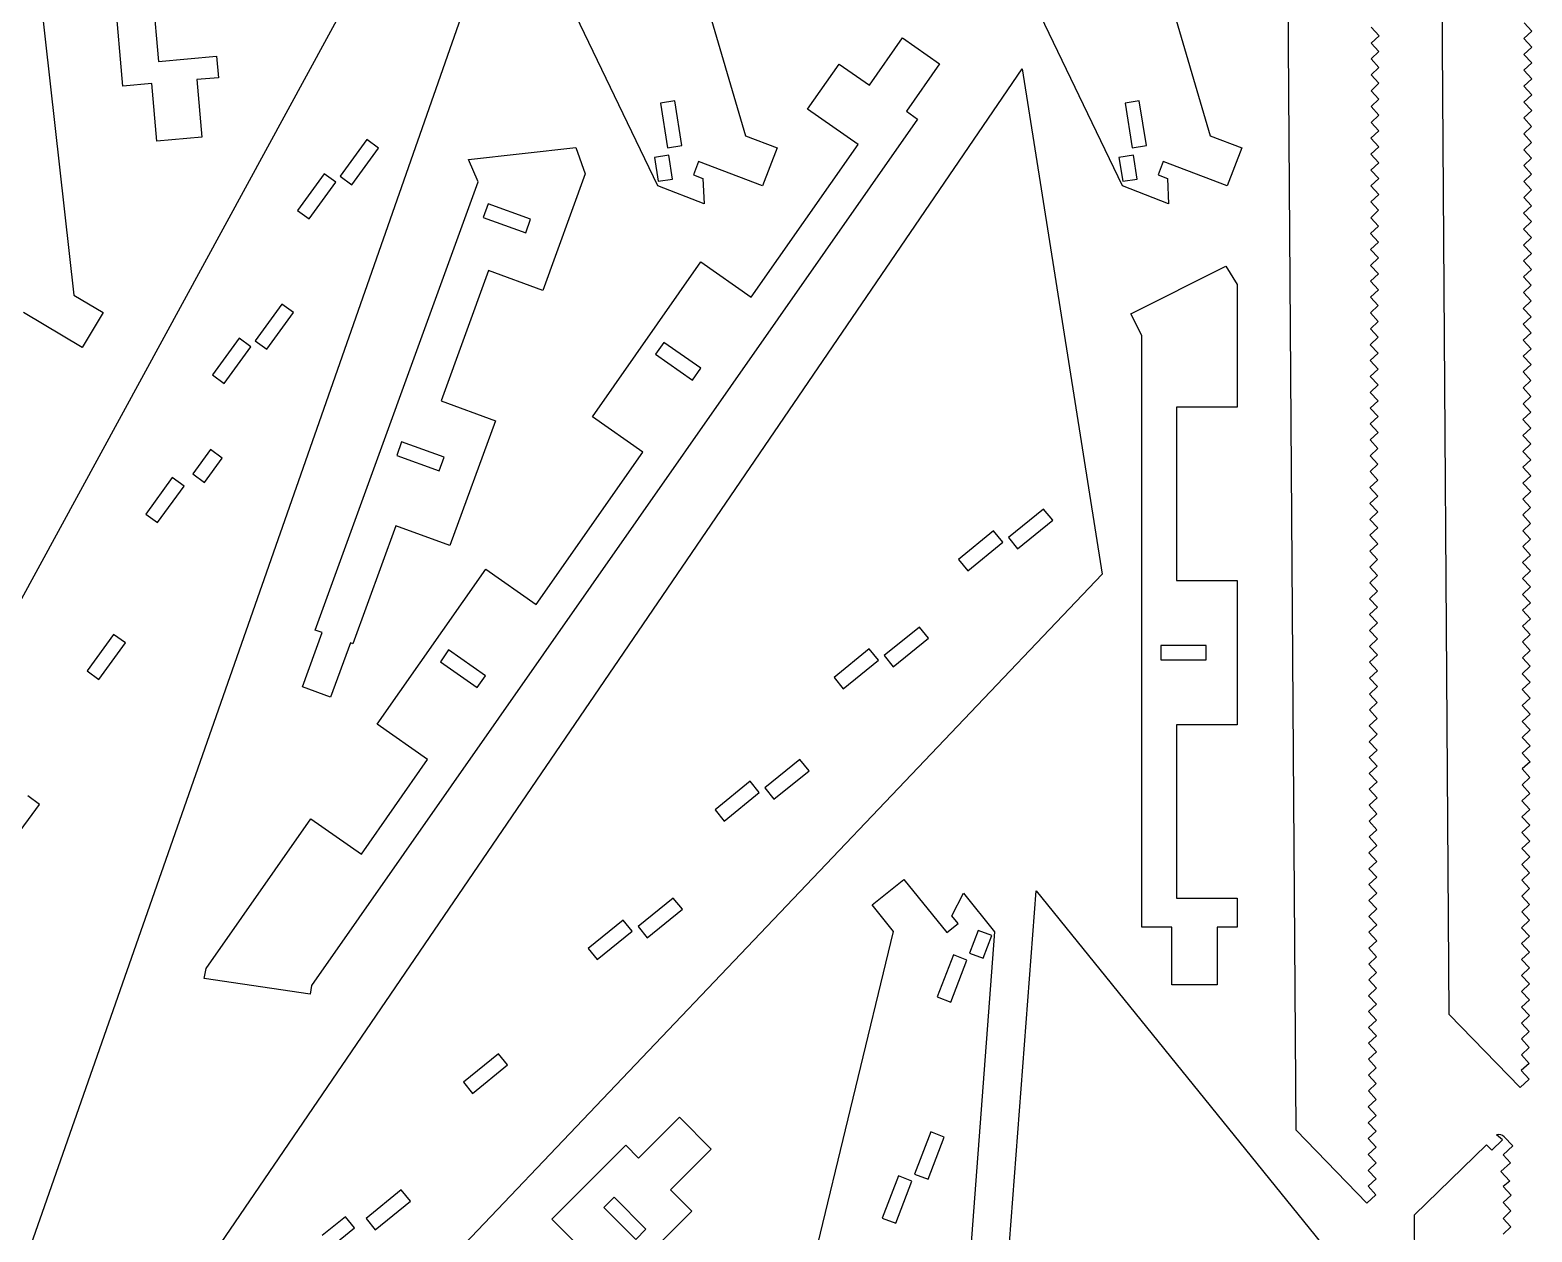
# Model space of a CAD drawing. Extents: x 12 to 2357, y -4 to 494.
# Drawn here: x 695.4 to 851.5, y 206.2 to 331 of the extents above; entities that cross this region are included whole.
import ezdxf

# ---------------------------------------------------------------- set-up
doc = ezdxf.new("R2010")
doc.units = 0
doc.layers.get('0').update_dxf_attribs({"linetype": 'CONTINUOUS'})

msp = doc.modelspace()

# ---------------------------------------------------------------- linework, layer by layer
for p, q in [((760.65, 314.82), (674.69, 493.67)), ((808.92, 314.82), (722.96, 493.67)), ((724.28, 474.63), (769.77, 320.03)), ((772.55, 474.63), (818.03, 320.03)), ((682.06, 463.63), (700.01, 303.48)), ((705.1, 325.2), (697.68, 409.99)), ((842.87, 228.79), (841.66, 404.69)), ((826.96, 216.79), (825.75, 392.69)), ((654.91, 199.25), (732.06, 340.74)), ((707.68, 340.3), (708.78, 327.75)), ((742.19, 337.98), (676.51, 150.73)), ((834.77, 331.31), (835.59, 330.42)), ((851.47, 330.9), (850.64, 330.12)), ((850.65, 331.77), (851.47, 330.9)), ((782.64, 325.28), (786.08, 330.2)), ((786.08, 330.2), (789.92, 327.51)), ((835.59, 330.42), (834.77, 329.65)), ((834.77, 329.65), (835.58, 328.78)), ((850.64, 330.12), (851.47, 329.24)), ((851.47, 329.24), (850.64, 328.48)), ((708.78, 327.75), (714.81, 328.29)), ((714.81, 328.29), (715.01, 326.05)), ((835.58, 328.78), (834.75, 328.01)), ((834.75, 328.01), (835.58, 327.12)), ((850.64, 328.48), (851.46, 327.6)), ((686.61, 163.12), (798.51, 326.99)), ((776.21, 322.79), (779.5, 327.48)), ((779.5, 327.48), (782.64, 325.28)), ((789.92, 327.51), (786.48, 322.59)), ((798.51, 326.99), (806.82, 274.52)), ((835.58, 327.12), (834.76, 326.36)), ((834.76, 326.36), (835.58, 325.48)), ((851.46, 327.6), (850.64, 326.83)), ((850.64, 326.83), (851.46, 325.94)), ((708.09, 325.45), (705.1, 325.2)), ((708.61, 319.48), (708.09, 325.45)), ((715.01, 326.05), (712.76, 325.86)), ((712.76, 325.86), (713.28, 319.88)), ((835.58, 325.48), (834.75, 324.71)), ((834.75, 324.71), (835.57, 323.83)), ((851.46, 325.94), (850.64, 325.18)), ((850.64, 325.18), (851.45, 324.3)), ((762.42, 323.66), (760.94, 323.42)), ((760.94, 323.42), (761.67, 318.79)), ((763.15, 319.03), (762.42, 323.66)), ((810.68, 323.66), (809.2, 323.42)), ((809.2, 323.42), (809.93, 318.79)), ((811.42, 319.03), (810.68, 323.66)), ((835.57, 323.83), (834.75, 323.06)), ((834.75, 323.06), (835.57, 322.18)), ((851.45, 324.3), (850.63, 323.53)), ((850.63, 323.53), (851.45, 322.65)), ((787.65, 321.77), (724.67, 231.81)), ((781.46, 319.12), (776.21, 322.79)), ((786.48, 322.59), (787.65, 321.77)), ((835.57, 322.18), (834.75, 321.42)), ((851.45, 322.65), (850.63, 321.88)), ((850.63, 321.88), (851.44, 321)), ((713.28, 319.88), (708.61, 319.48)), ((769.77, 320.03), (773.06, 318.77)), ((818.03, 320.03), (821.32, 318.77)), ((835.56, 320.54), (834.74, 319.77)), ((834.75, 321.42), (835.56, 320.54)), ((851.44, 321), (850.62, 320.23)), ((850.62, 320.23), (851.44, 319.35)), ((730.42, 319.63), (727.67, 315.83)), ((728.88, 314.95), (731.64, 318.74)), ((731.64, 318.74), (730.42, 319.63)), ((741.01, 317.56), (752.15, 318.81)), ((752.15, 318.81), (753.11, 316.07)), ((761.67, 318.79), (763.15, 319.03)), ((770.37, 303.29), (781.46, 319.12)), ((773.06, 318.77), (771.54, 314.82)), ((809.93, 318.79), (811.42, 319.03)), ((821.32, 318.77), (819.8, 314.82)), ((835.56, 318.9), (834.73, 318.12)), ((834.74, 319.77), (835.56, 318.9)), ((851.44, 319.35), (850.62, 318.58)), ((850.62, 318.58), (851.44, 317.71)), ((741.99, 315.25), (741.01, 317.56)), ((761.79, 318.02), (760.31, 317.79)), ((760.31, 317.79), (760.7, 315.31)), ((762.18, 315.54), (761.79, 318.02)), ((764.9, 317.37), (764.37, 315.97)), ((771.54, 314.82), (764.9, 317.37)), ((810.06, 318.02), (808.57, 317.79)), ((808.57, 317.79), (808.97, 315.31)), ((810.45, 315.54), (810.06, 318.02)), ((813.17, 317.37), (812.63, 315.97)), ((819.8, 314.82), (813.17, 317.37)), ((834.73, 318.12), (835.55, 317.24)), ((835.55, 317.24), (834.73, 316.47)), ((851.44, 317.71), (850.61, 316.93)), ((850.61, 316.93), (851.43, 316.05)), ((726, 316.08), (723.24, 312.29)), ((724.45, 311.41), (727.21, 315.2)), ((725.06, 268.72), (741.99, 315.25)), ((727.21, 315.2), (726, 316.08)), ((727.67, 315.83), (728.88, 314.95)), ((753.11, 316.07), (748.71, 303.97)), ((760.7, 315.31), (762.18, 315.54)), ((764.37, 315.97), (765.34, 315.59)), ((765.34, 315.59), (765.46, 312.98)), ((808.97, 315.31), (810.45, 315.54)), ((812.63, 315.97), (813.61, 315.59)), ((813.61, 315.59), (813.73, 312.98)), ((834.73, 316.47), (835.55, 315.6)), ((835.55, 315.6), (834.73, 314.83)), ((851.43, 316.05), (850.61, 315.29)), ((850.61, 315.29), (851.43, 314.41)), ((765.46, 312.98), (760.65, 314.82)), ((813.73, 312.98), (808.92, 314.82)), ((835.55, 313.94), (834.72, 313.18)), ((834.73, 314.83), (835.55, 313.94)), ((851.43, 314.41), (850.61, 313.64)), ((850.61, 313.64), (851.42, 312.75)), ((723.24, 312.29), (724.45, 311.41)), ((743.05, 312.97), (742.53, 311.56)), ((747.45, 311.36), (743.05, 312.97)), ((834.72, 313.18), (835.54, 312.3)), ((835.54, 312.3), (834.72, 311.53)), ((851.42, 312.75), (850.6, 311.99)), ((742.53, 311.56), (746.94, 309.95)), ((746.94, 309.95), (747.45, 311.36)), ((835.54, 310.65), (834.71, 309.88)), ((834.72, 311.53), (835.54, 310.65)), ((851.41, 311.12), (850.59, 310.35)), ((850.6, 311.99), (851.41, 311.12)), ((834.71, 309.88), (835.53, 309)), ((835.53, 309), (834.71, 308.23)), ((850.59, 310.35), (851.41, 309.46)), ((851.41, 309.46), (850.59, 308.69)), ((834.71, 308.23), (835.53, 307.35)), ((850.59, 308.69), (851.41, 307.81)), ((851.41, 307.81), (850.59, 307.05)), ((743.07, 306.03), (738.15, 292.5)), ((748.71, 303.97), (743.07, 306.03)), ((753.86, 290.86), (765.13, 306.96)), ((765.13, 306.96), (770.37, 303.29)), ((809.81, 301.53), (819.67, 306.5)), ((819.67, 306.5), (820.84, 304.59)), ((835.53, 307.35), (834.71, 306.58)), ((834.71, 306.58), (835.52, 305.71)), ((851.41, 306.16), (850.58, 305.39)), ((850.59, 307.05), (851.41, 306.16)), ((820.84, 304.59), (820.84, 291.84)), ((835.52, 305.71), (834.7, 304.93)), ((834.7, 304.93), (835.52, 304.05)), ((850.58, 305.39), (851.4, 304.52)), ((851.4, 304.52), (850.58, 303.75)), ((700.01, 303.48), (703.03, 301.67)), ((835.52, 304.05), (834.7, 303.28)), ((834.7, 303.28), (835.51, 302.41)), ((851.39, 302.88), (850.57, 302.11)), ((850.58, 303.75), (851.39, 302.88)), ((700.85, 298.04), (694.76, 301.7)), ((703.03, 301.67), (700.85, 298.04)), ((721.59, 302.55), (718.83, 298.76)), ((720.05, 297.88), (722.8, 301.67)), ((722.8, 301.67), (721.59, 302.55)), ((810.95, 299.28), (809.81, 301.53)), ((835.51, 302.41), (834.69, 301.64)), ((834.69, 301.64), (835.51, 300.75)), ((851.39, 301.23), (850.56, 300.46)), ((850.57, 302.11), (851.39, 301.23)), ((835.51, 300.75), (834.69, 299.99)), ((834.69, 299.99), (835.5, 299.12)), ((850.56, 300.46), (851.39, 299.57)), ((851.39, 299.57), (850.57, 298.81)), ((717.16, 299.01), (714.41, 295.22)), ((715.62, 294.33), (718.38, 298.13)), ((718.38, 298.13), (717.16, 299.01)), ((718.83, 298.76), (720.05, 297.88)), ((761.28, 298.58), (760.42, 297.35)), ((765.12, 295.89), (761.28, 298.58)), ((810.95, 237.88), (810.95, 299.28)), ((835.5, 299.12), (834.67, 298.34)), ((834.67, 298.34), (835.5, 297.46)), ((850.57, 298.81), (851.38, 297.93)), ((760.42, 297.35), (764.26, 294.66)), ((835.5, 297.46), (834.68, 296.69)), ((834.68, 296.69), (835.5, 295.81)), ((851.38, 297.93), (850.56, 297.16)), ((850.56, 297.16), (851.38, 296.28)), ((714.41, 295.22), (715.62, 294.33)), ((764.26, 294.66), (765.12, 295.89)), ((835.5, 295.81), (834.67, 295.05)), ((834.67, 295.05), (835.49, 294.16)), ((851.38, 296.28), (850.56, 295.51)), ((850.56, 295.51), (851.37, 294.63)), ((835.49, 294.16), (834.67, 293.39)), ((834.67, 293.39), (835.49, 292.52)), ((851.37, 294.63), (850.55, 293.87)), ((850.55, 293.87), (851.37, 292.98)), ((738.15, 292.5), (743.79, 290.45)), ((814.55, 291.84), (814.55, 273.86)), ((820.84, 291.84), (814.55, 291.84)), ((835.49, 292.52), (834.67, 291.75)), ((851.37, 292.98), (850.55, 292.21)), ((850.55, 292.21), (851.37, 291.34)), ((743.79, 290.45), (739.07, 277.5)), ((759.1, 287.19), (753.86, 290.86)), ((835.48, 290.88), (834.66, 290.11)), ((834.67, 291.75), (835.48, 290.88)), ((851.37, 291.34), (850.54, 290.56)), ((850.54, 290.56), (851.36, 289.68)), ((835.48, 289.23), (834.65, 288.46)), ((834.66, 290.11), (835.48, 289.23)), ((851.36, 289.68), (850.54, 288.92)), ((850.54, 288.92), (851.36, 288.04)), ((714.19, 287.45), (712.36, 284.92)), ((715.41, 286.57), (714.19, 287.45)), ((734.05, 288.26), (733.54, 286.85)), ((738.46, 286.65), (734.05, 288.26)), ((748.02, 271.37), (759.1, 287.19)), ((834.65, 288.46), (835.47, 287.57)), ((835.47, 287.57), (834.65, 286.81)), ((851.36, 288.04), (850.53, 287.26)), ((850.53, 287.26), (851.35, 286.38)), ((713.57, 284.04), (715.41, 286.57)), ((733.54, 286.85), (737.94, 285.24)), ((737.94, 285.24), (738.46, 286.65)), ((834.65, 286.81), (835.47, 285.93)), ((835.47, 285.93), (834.65, 285.16)), ((851.35, 286.38), (850.53, 285.62)), ((850.53, 285.62), (851.35, 284.74)), ((710.22, 284.54), (707.47, 280.75)), ((711.44, 283.66), (710.22, 284.54)), ((712.36, 284.92), (713.57, 284.04)), ((835.47, 284.28), (834.64, 283.51)), ((834.65, 285.16), (835.47, 284.28)), ((851.35, 284.74), (850.53, 283.97)), ((850.53, 283.97), (851.34, 283.09)), ((708.68, 279.87), (711.44, 283.66)), ((834.64, 283.51), (835.46, 282.63)), ((835.46, 282.63), (834.64, 281.87)), ((851.34, 283.09), (850.52, 282.32)), ((800.74, 281.27), (797.1, 278.32)), ((801.68, 280.11), (800.74, 281.27)), ((835.46, 280.98), (834.63, 280.21)), ((834.64, 281.87), (835.46, 280.98)), ((851.33, 281.45), (850.51, 280.68)), ((850.52, 282.32), (851.33, 281.45)), ((707.47, 280.75), (708.68, 279.87)), ((733.44, 279.55), (728.98, 267.29)), ((739.07, 277.5), (733.44, 279.55)), ((798.04, 277.16), (801.68, 280.11)), ((834.63, 280.21), (835.45, 279.34)), ((835.45, 279.34), (834.63, 278.56)), ((850.51, 280.68), (851.33, 279.79)), ((851.33, 279.79), (850.51, 279.02)), ((795.55, 279), (791.9, 276.05)), ((792.85, 274.88), (796.49, 277.83)), ((796.49, 277.83), (795.55, 279)), ((797.1, 278.32), (798.04, 277.16)), ((834.63, 278.56), (835.45, 277.68)), ((850.51, 279.02), (851.33, 278.15)), ((851.33, 278.15), (850.51, 277.38)), ((835.45, 277.68), (834.63, 276.92)), ((834.63, 276.92), (835.44, 276.04)), ((851.33, 276.49), (850.5, 275.73)), ((850.51, 277.38), (851.33, 276.49)), ((731.51, 258.94), (742.78, 275.04)), ((742.78, 275.04), (748.02, 271.37)), ((791.9, 276.05), (792.85, 274.88)), ((835.44, 276.04), (834.62, 275.26)), ((834.62, 275.26), (835.44, 274.38)), ((851.32, 274.85), (850.49, 274.07)), ((850.5, 275.73), (851.32, 274.85)), ((806.82, 274.52), (695.68, 157.83)), ((814.55, 273.86), (820.84, 273.86)), ((820.84, 273.86), (820.84, 258.87)), ((835.44, 274.38), (834.62, 273.62)), ((834.62, 273.62), (835.44, 272.74)), ((850.49, 274.07), (851.31, 273.19)), ((851.31, 273.19), (850.49, 272.42)), ((835.44, 272.74), (834.61, 271.97)), ((834.61, 271.97), (835.43, 271.09)), ((850.49, 272.42), (851.31, 271.54)), ((851.31, 271.54), (850.49, 270.77)), ((835.43, 271.09), (834.61, 270.32)), ((834.61, 270.32), (835.42, 269.45)), ((850.49, 270.77), (851.31, 269.89)), ((723.74, 262.81), (725.79, 268.45)), ((725.79, 268.45), (725.06, 268.72)), ((787.83, 269.03), (784.18, 266.07)), ((788.77, 267.87), (787.83, 269.03)), ((835.42, 269.45), (834.59, 268.68)), ((834.59, 268.68), (835.42, 267.79)), ((851.31, 269.89), (850.49, 269.12)), ((850.49, 269.12), (851.3, 268.24)), ((704.13, 268.26), (701.38, 264.47)), ((702.59, 263.58), (705.35, 267.38)), ((705.35, 267.38), (704.13, 268.26)), ((728.73, 267.38), (726.67, 261.75)), ((728.98, 267.29), (728.73, 267.38)), ((785.12, 264.91), (788.77, 267.87)), ((817.62, 267.11), (812.93, 267.11)), ((812.93, 267.11), (812.93, 265.61)), ((817.62, 265.61), (817.62, 267.11)), ((835.42, 267.79), (834.6, 267.02)), ((834.6, 267.02), (835.42, 266.15)), ((851.3, 268.24), (850.48, 267.48)), ((850.48, 267.48), (851.3, 266.59)), ((738.93, 266.65), (738.07, 265.43)), ((738.07, 265.43), (741.91, 262.74)), ((742.77, 263.97), (738.93, 266.65)), ((782.63, 266.75), (778.97, 263.79)), ((779.92, 262.62), (783.57, 265.58)), ((783.57, 265.58), (782.63, 266.75)), ((784.18, 266.07), (785.12, 264.91)), ((812.93, 265.61), (817.62, 265.61)), ((835.42, 266.15), (834.6, 265.38)), ((834.6, 265.38), (835.41, 264.49)), ((851.3, 266.59), (850.48, 265.82)), ((850.48, 265.82), (851.29, 264.95)), ((701.38, 264.47), (702.59, 263.58)), ((741.91, 262.74), (742.77, 263.97)), ((778.97, 263.79), (779.92, 262.62)), ((835.41, 264.49), (834.59, 263.73)), ((834.59, 263.73), (835.41, 262.85)), ((851.29, 264.95), (850.47, 264.18)), ((850.47, 264.18), (851.29, 263.29)), ((726.67, 261.75), (723.74, 262.81)), ((835.41, 262.85), (834.58, 262.07)), ((851.29, 263.29), (850.47, 262.53)), ((850.47, 262.53), (851.29, 261.65)), ((834.58, 262.07), (835.4, 261.19)), ((835.4, 261.19), (834.58, 260.42)), ((851.29, 261.65), (850.46, 260.87)), ((850.46, 260.87), (851.28, 259.99)), ((835.4, 259.54), (834.57, 258.77)), ((834.58, 260.42), (835.4, 259.54)), ((851.28, 259.99), (850.46, 259.23)), ((850.46, 259.23), (851.28, 258.35)), ((736.75, 255.27), (731.51, 258.94)), ((814.55, 258.87), (814.55, 240.88)), ((820.84, 258.87), (814.55, 258.87)), ((834.57, 258.77), (835.4, 257.89)), ((835.4, 257.89), (834.57, 257.12)), ((851.28, 258.35), (850.45, 257.57)), ((850.45, 257.57), (851.27, 256.7)), ((834.57, 257.12), (835.39, 256.24)), ((835.39, 256.24), (834.57, 255.48)), ((851.27, 256.7), (850.45, 255.93)), ((850.45, 255.93), (851.27, 255.05)), ((729.87, 245.45), (736.75, 255.27)), ((775.42, 255.27), (771.78, 252.32)), ((776.37, 254.1), (775.42, 255.27)), ((835.39, 254.59), (834.56, 253.82)), ((834.57, 255.48), (835.39, 254.59)), ((851.27, 255.05), (850.45, 254.29)), ((770.25, 253.01), (766.61, 250.06)), ((771.2, 251.84), (770.25, 253.01)), ((772.72, 251.15), (776.37, 254.1)), ((834.56, 253.82), (835.38, 252.95)), ((835.38, 252.95), (834.56, 252.18)), ((851.26, 253.4), (850.44, 252.63)), ((850.45, 254.29), (851.26, 253.4)), ((696.42, 250.61), (695.21, 251.49)), ((767.55, 248.89), (771.2, 251.84)), ((771.78, 252.32), (772.72, 251.15)), ((834.56, 252.18), (835.38, 251.29)), ((835.38, 251.29), (834.56, 250.53)), ((851.25, 251.76), (850.43, 250.99)), ((850.44, 252.63), (851.25, 251.76)), ((693.67, 246.82), (696.42, 250.61)), ((766.61, 250.06), (767.55, 248.89)), ((835.37, 249.65), (834.55, 248.87)), ((834.56, 250.53), (835.37, 249.65)), ((850.43, 250.99), (851.25, 250.1)), ((851.25, 250.1), (850.43, 249.34)), ((713.74, 233.57), (724.63, 249.12)), ((724.63, 249.12), (729.87, 245.45)), ((834.55, 248.87), (835.37, 247.99)), ((850.43, 249.34), (851.25, 248.46)), ((851.25, 248.46), (850.43, 247.69)), ((835.37, 247.99), (834.55, 247.23)), ((834.55, 247.23), (835.36, 246.35)), ((851.25, 246.81), (850.42, 246.04)), ((850.43, 247.69), (851.25, 246.81)), ((835.36, 246.35), (834.54, 245.57)), ((834.54, 245.57), (835.36, 244.7)), ((850.42, 246.04), (851.24, 245.16)), ((851.24, 245.16), (850.42, 244.39)), ((835.36, 244.7), (834.54, 243.93)), ((834.54, 243.93), (835.36, 243.05)), ((850.42, 244.39), (851.23, 243.52)), ((851.23, 243.52), (850.42, 242.75)), ((782.92, 240.17), (786.21, 242.83)), ((786.21, 242.83), (790.68, 237.31)), ((835.36, 243.05), (834.53, 242.29)), ((834.53, 242.29), (835.35, 241.4)), ((851.23, 241.87), (850.41, 241.1)), ((850.42, 242.75), (851.23, 241.87)), ((762.26, 240.89), (758.62, 237.94)), ((763.21, 239.72), (762.26, 240.89)), ((784.99, 43.79), (799.97, 241.65)), ((791.19, 239.06), (792.4, 241.39)), ((792.4, 241.39), (795.64, 237.39)), ((799.97, 241.65), (833.4, 200.37)), ((814.55, 240.88), (820.84, 240.88)), ((820.84, 240.88), (820.84, 237.88)), ((835.35, 241.4), (834.53, 240.63)), ((834.53, 240.63), (835.34, 239.76)), ((850.41, 241.1), (851.23, 240.22)), ((759.56, 236.77), (763.21, 239.72)), ((785.14, 237.43), (782.92, 240.17)), ((791.85, 238.25), (791.19, 239.06)), ((835.34, 239.76), (834.51, 238.99)), ((834.51, 238.99), (835.34, 238.1)), ((851.23, 240.22), (850.41, 239.45)), ((850.41, 239.45), (851.22, 238.58)), ((747.23, 80.8), (785.14, 237.43)), ((757.07, 238.61), (753.42, 235.66)), ((754.37, 234.5), (758.01, 237.45)), ((758.01, 237.45), (757.07, 238.61)), ((758.62, 237.94), (759.56, 236.77)), ((795.64, 237.39), (780.66, 39.52)), ((790.68, 237.31), (791.85, 238.25)), ((793.95, 237.53), (793.05, 235.18)), ((795.35, 236.99), (793.95, 237.53)), ((814.07, 237.88), (810.95, 237.88)), ((814.07, 231.88), (814.07, 237.88)), ((818.76, 237.88), (818.76, 231.88)), ((820.84, 237.88), (818.76, 237.88)), ((835.34, 238.1), (834.52, 237.34)), ((834.52, 237.34), (835.34, 236.46)), ((851.22, 238.58), (850.4, 237.81)), ((850.4, 237.81), (851.22, 236.92)), ((753.42, 235.66), (754.37, 234.5)), ((794.45, 234.65), (795.35, 236.99)), ((835.34, 236.46), (834.52, 235.69)), ((834.52, 235.69), (835.33, 234.8)), ((851.22, 236.92), (850.4, 236.16)), ((850.4, 236.16), (851.22, 235.28)), ((791.37, 234.99), (789.69, 230.62)), ((791.09, 230.08), (792.77, 234.45)), ((792.77, 234.45), (791.37, 234.99)), ((793.05, 235.18), (794.45, 234.65)), ((835.33, 234.8), (834.51, 234.04)), ((851.22, 235.28), (850.39, 234.51)), ((850.39, 234.51), (851.21, 233.63)), ((713.52, 232.53), (713.74, 233.57)), ((724.53, 230.9), (713.52, 232.53)), ((834.51, 234.04), (835.33, 233.16)), ((835.33, 233.16), (834.51, 232.39)), ((851.21, 233.63), (850.39, 232.86)), ((850.39, 232.86), (851.21, 231.98)), ((724.67, 231.81), (724.53, 230.9)), ((818.76, 231.88), (814.07, 231.88)), ((835.32, 231.52), (834.5, 230.75)), ((834.51, 232.39), (835.32, 231.52)), ((851.21, 231.98), (850.38, 231.2)), ((850.38, 231.2), (851.2, 230.33)), ((789.69, 230.62), (791.09, 230.08)), ((835.32, 229.87), (834.49, 229.1)), ((834.5, 230.75), (835.32, 229.87)), ((851.2, 230.33), (850.38, 229.56)), ((850.38, 229.56), (851.2, 228.68)), ((834.49, 229.1), (835.32, 228.22)), ((835.32, 228.22), (834.49, 227.45)), ((850.24, 221.22), (842.87, 228.79)), ((851.2, 228.68), (850.38, 227.91)), ((850.38, 227.91), (851.19, 227.03)), ((834.49, 227.45), (835.31, 226.58)), ((835.31, 226.58), (834.49, 225.81)), ((851.19, 227.03), (850.37, 226.26)), ((850.37, 226.26), (851.19, 225.39)), ((744.11, 224.73), (740.47, 221.78)), ((745.05, 223.56), (744.11, 224.73)), ((835.31, 224.92), (834.48, 224.16)), ((834.49, 225.81), (835.31, 224.92)), ((851.19, 225.39), (850.37, 224.62)), ((741.41, 220.61), (745.05, 223.56)), ((834.48, 224.16), (835.3, 223.28)), ((835.3, 223.28), (834.48, 222.51)), ((851.18, 223.73), (850.36, 222.97)), ((850.37, 224.62), (851.18, 223.73)), ((740.47, 221.78), (741.41, 220.61)), ((834.48, 222.51), (835.3, 221.62)), ((835.3, 221.62), (834.48, 220.86)), ((851.17, 222.09), (850.24, 221.22)), ((850.36, 222.97), (851.17, 222.09)), ((834.48, 220.86), (835.29, 219.98)), ((835.29, 219.98), (834.47, 219.2)), ((834.47, 219.2), (835.29, 218.33)), ((758.66, 213.9), (762.9, 218.15)), ((762.9, 218.15), (766.22, 214.83)), ((835.29, 218.33), (834.47, 217.56)), ((834.47, 217.56), (835.28, 216.68)), ((789.02, 216.62), (787.34, 212.24)), ((788.74, 211.7), (790.42, 216.08)), ((790.42, 216.08), (789.02, 216.62)), ((834.33, 209.22), (826.96, 216.79)), ((835.28, 216.68), (834.46, 215.91)), ((834.46, 215.91), (835.28, 215.03)), ((847.3, 214.7), (848.4, 215.78)), ((848.4, 215.78), (847.8, 216.29)), ((848.6, 216.09), (849.48, 215.15)), ((749.64, 207.55), (757.33, 215.24)), ((757.33, 215.24), (758.66, 213.9)), ((766.22, 214.83), (761.97, 210.59)), ((835.28, 215.03), (834.46, 214.26)), ((834.46, 214.26), (835.28, 213.39)), ((839.28, 208.01), (846.74, 215.27)), ((846.74, 215.27), (847.3, 214.7)), ((849.48, 215.15), (848.49, 214.23)), ((848.49, 214.23), (849.25, 213.41)), ((787.34, 212.24), (788.74, 211.7)), ((835.28, 213.39), (834.45, 212.62)), ((834.45, 212.62), (835.27, 211.73)), ((849.25, 213.41), (848.25, 212.49)), ((848.25, 212.49), (849.18, 211.48)), ((785.66, 212.05), (783.98, 207.67)), ((785.38, 207.13), (787.06, 211.51)), ((787.06, 211.51), (785.66, 212.05)), ((835.27, 211.73), (834.45, 210.97)), ((834.45, 210.97), (835.26, 210.09)), ((849.18, 211.48), (848.48, 210.93)), ((848.48, 210.93), (849.3, 210.05)), ((734.01, 210.58), (730.37, 207.63)), ((731.31, 206.46), (734.96, 209.41)), ((734.96, 209.41), (734.01, 210.58)), ((756.11, 209.83), (755.05, 208.77)), ((759.43, 206.51), (756.11, 209.83)), ((761.97, 210.59), (764.18, 208.38)), ((835.26, 210.09), (834.33, 209.22)), ((849.3, 210.05), (848.47, 209.27)), ((848.47, 209.27), (849.29, 208.4)), ((728.21, 207.81), (725.78, 205.84)), ((729.16, 206.64), (728.21, 207.81)), ((730.37, 207.63), (731.31, 206.46)), ((764.18, 208.38), (737.93, 182.13)), ((754.09, 203.1), (749.64, 207.55)), ((755.05, 208.77), (758.37, 205.45)), ((783.98, 207.67), (785.38, 207.13)), ((840.49, 32.12), (839.28, 208.01)), ((849.29, 208.4), (848.47, 207.63)), ((848.47, 207.63), (849.29, 206.75)), ((726.73, 204.68), (729.16, 206.64)), ((758.37, 205.45), (759.43, 206.51)), ((849.29, 206.75), (848.47, 205.99))]:
    msp.add_line(p, q)
msp.add_arc((848.02, 215.51), 0.818, 45.4307, 105.8783)

doc.saveas('drawing.dxf')
